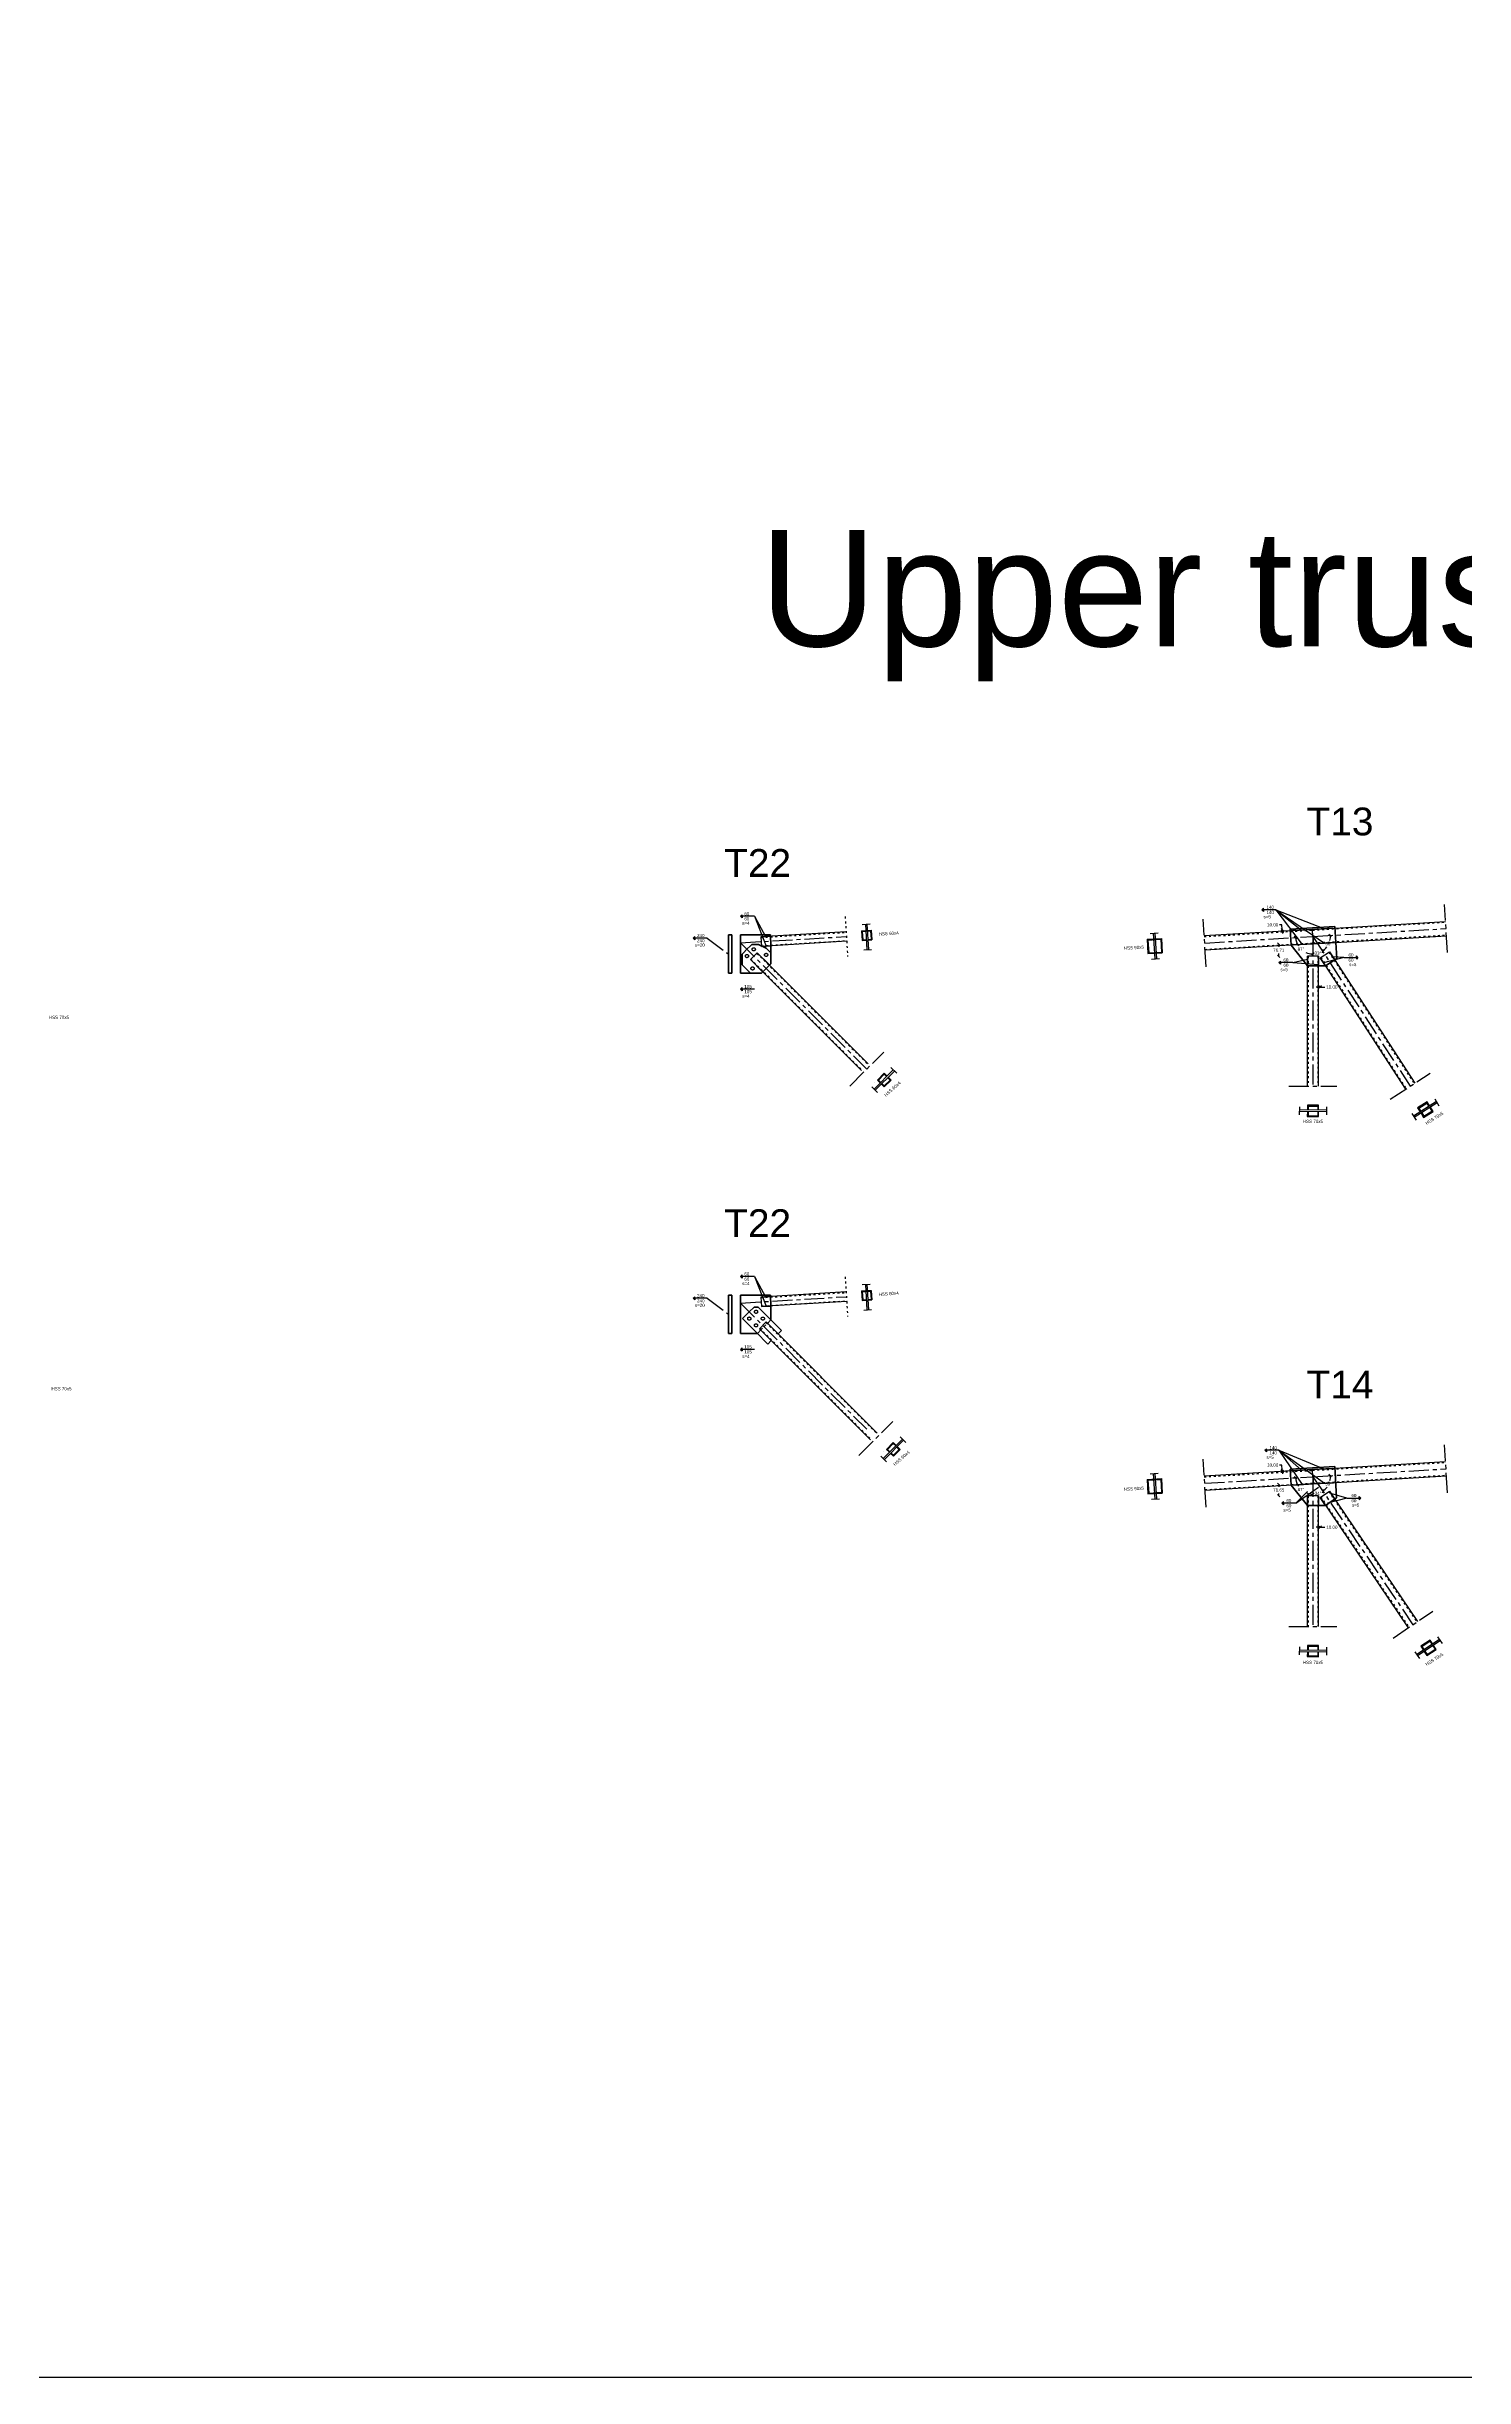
# Model space of a CAD drawing. Header units: inches. Extents: x -15 to 2803056, y 0 to 866270.
# Drawn here: x 855220 to 864085, y 66078 to 80652 of the extents above; entities that cross this region are included whole.
import ezdxf

# ---------------------------------------------------------------- set-up
doc = ezdxf.new("R2010")
doc.units = ezdxf.units.IN
doc.header["$LTSCALE"] = 100
doc.header["$MEASUREMENT"] = 0
doc.linetypes.add('ACAD_ISO03W100', pattern=[30, 12, -18])
doc.linetypes.add('CENTER', pattern=[2, 1.25, -0.25, 0.25, -0.25])
for name, color, linetype in [('connection', 50, 'Continuous'), ('sections', 3, 'Continuous'), ('sections Dimensions', 6, 'Continuous'), ('text', 3, 'Continuous')]:
    doc.layers.add(name, color=color, linetype=linetype)
doc.layers.add('gusset plate', color=1, linetype='Continuous', lineweight=35)
doc.layers.add('weld', color=2, linetype='Continuous', lineweight=35)
doc.styles.get("Standard").update_dxf_attribs({"font": 'arial.ttf'})
doc.dimstyles.new('connections', dxfattribs={"dimtxt": 20, "dimasz": 15, "dimexe": 0.0625, "dimexo": 0.0625, "dimgap": 10, "dimtad": 0, "dimtih": 1, "dimtoh": 1, "dimzin": 0, "dimdsep": 46, "dimtxsty": 'Standard', "dimblk": 'OBLIQUE', "dimcen": 0.09, "dimse1": 1, "dimse2": 1, "dimclrd": 256, "dimclre": 256, "dimclrt": 256, "dimadec": 0, "dimazin": 0, "dimtfac": 1, "dimtofl": 0, "dimtmove": 0, "dimatfit": 3, "dimfxl": 1, "dimtfillclr": 256, "dimtolj": 1, "dimtzin": 0, "dimlwe": -1, "dimarcsym": 0})

# ---------------------------------------------------------------- blocks, each defined once
blk = doc.blocks.new('_Oblique')
at = {"color": 0, "linetype": 'ByBlock', "lineweight": -2}
blk.add_line((-0.5, -0.5), (0.5, 0.5), dxfattribs=at)
blk = doc.blocks.new('*D783')
at = {"layer": 'Defpoints', "color": 0, "linetype": 'CENTER'}
for p in [(862946, 75131), (862995, 75134), (862995, 75124)]:
    blk.add_point(p, dxfattribs=at)
at = {"layer": 'sections Dimensions', "lineweight": -2, "transparency": 16777216}
for p, q in [((862944, 75161), (862929, 75161)), ((862946, 75131), (862944, 75161)), ((862947, 75121), (862947, 75106))]:
    blk.add_line(p, q, dxfattribs=at)
at = {"layer": 'sections Dimensions', "linetype": 'CENTER', "lineweight": -2, "transparency": 16777216, "xscale": 15, "yscale": 15, "zscale": 15}
for p, rotation in [((862946, 75131), 273.6186021462433), ((862947, 75121), 93.61860214624326)]:
    blk.add_blockref('_Oblique', p, dxfattribs=dict(at, rotation=rotation))
at = {"layer": 'sections Dimensions', "linetype": 'CENTER', "transparency": 16777216, "insert": (862886, 75161), "char_height": 20, "attachment_point": 5}
blk.add_mtext('\\A1;10.00', dxfattribs=at)
blk = doc.blocks.new('*D786')
at = {"layer": 'Defpoints', "color": 0, "linetype": 'CENTER'}
for p in [(863138, 75088), (863138, 75088), (863970, 75138), (863225, 75023), (863746, 74151)]:
    blk.add_point(p, dxfattribs=at)
at = {"layer": 'sections Dimensions', "lineweight": -2, "transparency": 16777216}
for start, end in [(346.7018, 3.4336), (302.9977, 323.012)]:
    blk.add_arc((863138, 75088), 109, start, end, dxfattribs=at)
at = {"layer": 'sections Dimensions', "linetype": 'CENTER', "lineweight": -2, "transparency": 16777216, "xscale": 15, "yscale": 15, "zscale": 15}
for p, rotation in [((863246, 75094), 93.43363036245066), ((863197, 74997), 212.9977051012162)]:
    blk.add_blockref('_Oblique', p, dxfattribs=dict(at, rotation=rotation))
at = {"layer": 'sections Dimensions', "linetype": 'CENTER', "transparency": 16777216, "insert": (863237, 75043), "char_height": 20, "attachment_point": 5}
blk.add_mtext('\\A1;60°', dxfattribs=at)
blk = doc.blocks.new('*D787')
at = {"layer": 'Defpoints', "color": 0, "linetype": 'CENTER'}
for p in [(863138, 75088), (863138, 75088), (863159, 74981), (863138, 74151), (863746, 74151)]:
    blk.add_point(p, dxfattribs=at)
at = {"layer": 'sections Dimensions', "lineweight": -2, "transparency": 16777216}
for start, end in [(262.0936, 270), (302.9977, 310.9041)]:
    blk.add_arc((863138, 75088), 109, start, end, dxfattribs=at)
at = {"layer": 'sections Dimensions', "linetype": 'CENTER', "lineweight": -2, "transparency": 16777216, "xscale": 15, "yscale": 15, "zscale": 15}
for p, rotation in [((863138, 74979), 359.9999999999954), ((863197, 74997), 212.997705101211)]:
    blk.add_blockref('_Oblique', p, dxfattribs=dict(at, rotation=rotation))
at = {"layer": 'sections Dimensions', "linetype": 'CENTER', "transparency": 16777216, "insert": (863169, 74984), "char_height": 20, "attachment_point": 5}
blk.add_mtext('\\A1;33°', dxfattribs=at)
blk = doc.blocks.new('*D788')
at = {"layer": 'Defpoints', "color": 0, "linetype": 'CENTER'}
for p in [(863138, 75088), (863138, 75088), (862461, 75047), (863046, 75030), (863138, 74151)]:
    blk.add_point(p, dxfattribs=at)
at = {"layer": 'sections Dimensions', "lineweight": -2, "transparency": 16777216}
for start, end in [(183.4336, 212.8326), (245.5925, 270)]:
    blk.add_arc((863138, 75088), 109, start, end, dxfattribs=at)
at = {"layer": 'sections Dimensions', "linetype": 'CENTER', "lineweight": -2, "transparency": 16777216, "xscale": 15, "yscale": 15, "zscale": 15}
for p, rotation in [((863029, 75081), 93.43363036244662), ((863138, 74979), 2.557953848736361e-12)]:
    blk.add_blockref('_Oblique', p, dxfattribs=dict(at, rotation=rotation))
at = {"layer": 'sections Dimensions', "linetype": 'CENTER', "transparency": 16777216, "insert": (863063, 75009), "char_height": 20, "attachment_point": 5}
blk.add_mtext('\\A1;87°', dxfattribs=at)
blk = doc.blocks.new('*D791')
at = {"layer": 'Defpoints', "color": 0, "linetype": 'CENTER'}
for p in [(863173, 74954), (863183, 74954), (863183, 74772)]:
    blk.add_point(p, dxfattribs=at)
at = {"layer": 'sections Dimensions', "lineweight": -2, "transparency": 16777216}
for p, q in [((863173, 74772), (863158, 74772)), ((863183, 74772), (863213, 74772))]:
    blk.add_line(p, q, dxfattribs=at)
at = {"layer": 'sections Dimensions', "linetype": 'CENTER', "lineweight": -2, "transparency": 16777216, "xscale": 15, "yscale": 15, "zscale": 15}
blk.add_blockref('_Oblique', (863173, 74772), dxfattribs=at)
at = {"layer": 'sections Dimensions', "linetype": 'CENTER', "lineweight": -2, "transparency": 16777216, "xscale": 15, "yscale": 15, "zscale": 15, "rotation": 180}
blk.add_blockref('_Oblique', (863183, 74772), dxfattribs=at)
at = {"layer": 'sections Dimensions', "linetype": 'CENTER', "transparency": 16777216, "insert": (863256, 74772), "char_height": 20, "attachment_point": 5}
blk.add_mtext('\\A1;10.00', dxfattribs=at)
blk = doc.blocks.new('*D792')
at = {"layer": 'Defpoints', "color": 0, "linetype": 'CENTER'}
for p in [(862924, 74964), (863103, 75041), (863103, 74964)]:
    blk.add_point(p, dxfattribs=at)
at = {"layer": 'sections Dimensions', "lineweight": -2, "transparency": 16777216}
for p, q in [((862924, 75041), (862924, 75023)), ((862924, 74964), (862924, 74982))]:
    blk.add_line(p, q, dxfattribs=at)
at = {"layer": 'sections Dimensions', "linetype": 'CENTER', "lineweight": -2, "transparency": 16777216, "xscale": 15, "yscale": 15, "zscale": 15}
for p, rotation in [((862924, 75041), 90), ((862924, 74964), 270)]:
    blk.add_blockref('_Oblique', p, dxfattribs=dict(at, rotation=rotation))
at = {"layer": 'sections Dimensions', "linetype": 'CENTER', "transparency": 16777216, "insert": (862924, 75002), "char_height": 20, "attachment_point": 5}
blk.add_mtext('\\A1;76.71', dxfattribs=at)
blk = doc.blocks.new('*D808')
at = {"layer": 'Defpoints', "color": 0, "linetype": 'CENTER'}
for p in [(862946, 71753), (862995, 71756), (862995, 71746)]:
    blk.add_point(p, dxfattribs=at)
at = {"layer": 'sections Dimensions', "lineweight": -2, "transparency": 16777216}
for p, q in [((862944, 71783), (862929, 71783)), ((862946, 71753), (862944, 71783)), ((862947, 71743), (862947, 71728))]:
    blk.add_line(p, q, dxfattribs=at)
at = {"layer": 'sections Dimensions', "linetype": 'CENTER', "lineweight": -2, "transparency": 16777216, "xscale": 15, "yscale": 15, "zscale": 15}
for p, rotation in [((862946, 71753), 273.6186021462433), ((862947, 71743), 93.61860214624326)]:
    blk.add_blockref('_Oblique', p, dxfattribs=dict(at, rotation=rotation))
at = {"layer": 'sections Dimensions', "linetype": 'CENTER', "transparency": 16777216, "insert": (862886, 71783), "char_height": 20, "attachment_point": 5}
blk.add_mtext('\\A1;10.00', dxfattribs=at)
blk = doc.blocks.new('*D805')
at = {"layer": 'Defpoints', "color": 0, "linetype": 'CENTER'}
for p in [(863138, 71710), (863138, 71710), (863970, 71760), (863226, 71646), (863763, 70785)]:
    blk.add_point(p, dxfattribs=at)
at = {"layer": 'sections Dimensions', "lineweight": -2, "transparency": 16777216}
for start, end in [(347.1561, 3.4336), (304.0459, 323.5641)]:
    blk.add_arc((863138, 71710), 109, start, end, dxfattribs=at)
at = {"layer": 'sections Dimensions', "linetype": 'CENTER', "lineweight": -2, "transparency": 16777216, "xscale": 15, "yscale": 15, "zscale": 15}
for p, rotation in [((863246, 71716), 93.4336303624514), ((863199, 71620), 214.0459373566028)]:
    blk.add_blockref('_Oblique', p, dxfattribs=dict(at, rotation=rotation))
at = {"layer": 'sections Dimensions', "linetype": 'CENTER', "transparency": 16777216, "insert": (863237, 71665), "char_height": 20, "attachment_point": 5}
blk.add_mtext('\\A1;59°', dxfattribs=at)
blk = doc.blocks.new('*D806')
at = {"layer": 'Defpoints', "color": 0, "linetype": 'CENTER'}
for p in [(863138, 71710), (863138, 71710), (863159, 71603), (863138, 70773), (863763, 70785)]:
    blk.add_point(p, dxfattribs=at)
at = {"layer": 'sections Dimensions', "lineweight": -2, "transparency": 16777216}
for start, end in [(262.0936, 270), (304.0459, 311.9523)]:
    blk.add_arc((863138, 71710), 109, start, end, dxfattribs=at)
at = {"layer": 'sections Dimensions', "linetype": 'CENTER', "lineweight": -2, "transparency": 16777216, "xscale": 15, "yscale": 15, "zscale": 15}
for p, rotation in [((863138, 71601), 359.9999999999992), ((863199, 71620), 214.0459373565943)]:
    blk.add_blockref('_Oblique', p, dxfattribs=dict(at, rotation=rotation))
at = {"layer": 'sections Dimensions', "linetype": 'CENTER', "transparency": 16777216, "insert": (863170, 71606), "char_height": 20, "attachment_point": 5}
blk.add_mtext('\\A1;34°', dxfattribs=at)
blk = doc.blocks.new('*D801')
at = {"layer": 'Defpoints', "color": 0, "linetype": 'CENTER'}
for p in [(863138, 71710), (863138, 71710), (862461, 71669), (863046, 71652), (863138, 70773)]:
    blk.add_point(p, dxfattribs=at)
at = {"layer": 'sections Dimensions', "lineweight": -2, "transparency": 16777216}
for start, end in [(183.4336, 212.8326), (245.5925, 270)]:
    blk.add_arc((863138, 71710), 109, start, end, dxfattribs=at)
at = {"layer": 'sections Dimensions', "linetype": 'CENTER', "lineweight": -2, "transparency": 16777216, "xscale": 15, "yscale": 15, "zscale": 15}
for p, rotation in [((863029, 71703), 93.43363036244662), ((863138, 71601), 2.557953848736361e-12)]:
    blk.add_blockref('_Oblique', p, dxfattribs=dict(at, rotation=rotation))
at = {"layer": 'sections Dimensions', "linetype": 'CENTER', "transparency": 16777216, "insert": (863063, 71630), "char_height": 20, "attachment_point": 5}
blk.add_mtext('\\A1;87°', dxfattribs=at)
blk = doc.blocks.new('*D797')
at = {"layer": 'Defpoints', "color": 0, "linetype": 'CENTER'}
for p in [(863173, 71581), (863183, 71581), (863183, 71394)]:
    blk.add_point(p, dxfattribs=at)
at = {"layer": 'sections Dimensions', "lineweight": -2, "transparency": 16777216}
for p, q in [((863173, 71394), (863158, 71394)), ((863183, 71394), (863213, 71394))]:
    blk.add_line(p, q, dxfattribs=at)
at = {"layer": 'sections Dimensions', "linetype": 'CENTER', "lineweight": -2, "transparency": 16777216, "xscale": 15, "yscale": 15, "zscale": 15}
blk.add_blockref('_Oblique', (863173, 71394), dxfattribs=at)
at = {"layer": 'sections Dimensions', "linetype": 'CENTER', "lineweight": -2, "transparency": 16777216, "xscale": 15, "yscale": 15, "zscale": 15, "rotation": 180}
blk.add_blockref('_Oblique', (863183, 71394), dxfattribs=at)
at = {"layer": 'sections Dimensions', "linetype": 'CENTER', "transparency": 16777216, "insert": (863256, 71394), "char_height": 20, "attachment_point": 5}
blk.add_mtext('\\A1;10.00', dxfattribs=at)
blk = doc.blocks.new('*D807')
at = {"layer": 'Defpoints', "color": 0, "linetype": 'CENTER'}
for p in [(862924, 71591), (863103, 71663), (863103, 71591)]:
    blk.add_point(p, dxfattribs=at)
at = {"layer": 'sections Dimensions', "lineweight": -2, "transparency": 16777216}
for p, q in [((862924, 71663), (862924, 71647)), ((862924, 71591), (862924, 71606))]:
    blk.add_line(p, q, dxfattribs=at)
at = {"layer": 'sections Dimensions', "linetype": 'CENTER', "lineweight": -2, "transparency": 16777216, "xscale": 15, "yscale": 15, "zscale": 15}
for p, rotation in [((862924, 71663), 90), ((862924, 71591), 270)]:
    blk.add_blockref('_Oblique', p, dxfattribs=dict(at, rotation=rotation))
at = {"layer": 'sections Dimensions', "linetype": 'CENTER', "transparency": 16777216, "insert": (862924, 71627), "char_height": 20, "attachment_point": 5}
blk.add_mtext('\\A1;71.65', dxfattribs=at)

msp = doc.modelspace()

# ---------------------------------------------------------------- linework, layer by layer
at = {"layer": 'connection'}
msp.add_lwpolyline([(842209.618, 87263.057), (884218.467, 87263.057), (884218.467, 66078.159), (842209.618, 66078.159)], close=True, dxfattribs=at)
at = {"layer": 'connection', "linetype": 'CENTER'}
for centre in [(859598.871, 74965.469), (859641.298, 75007.895), (859718.7, 74972.92), (859633.847, 74888.067), (859655.627, 72741.191), (859613.201, 72698.764), (859655.627, 72656.338), (859698.054, 72698.764)]:
    msp.add_circle(centre, 10, dxfattribs=at)
at = {"layer": 'gusset plate', "linetype": 'ACAD_ISO03W100'}
for p, q in [((859483.957, 74858.067), (859483.957, 75098.067)), ((859483.957, 75098.067), (859503.957, 75098.067)), ((859503.957, 75098.067), (859503.957, 74858.067)), ((859557.771, 75098.067), (859745.073, 75098.067)), ((859557.771, 75098.067), (859557.771, 74858.067)), ((859745.073, 75098.067), (859748.688, 75029.614)), ((863102.789, 74903.961), (863000.704, 75034.543)), ((859503.957, 74858.067), (859483.957, 74858.067)), ((859557.771, 74858.067), (859688.7, 74858.067)), ((863215.466, 74903.961), (863102.789, 74903.961)), ((859483.957, 72605.692), (859483.957, 72845.692)), ((859483.957, 72845.692), (859503.957, 72845.692)), ((859503.957, 72845.692), (859503.957, 72605.692)), ((859557.771, 72845.692), (859745.073, 72845.692)), ((859557.771, 72845.692), (859557.771, 72605.692)), ((859745.073, 72845.692), (859748.688, 72777.239)), ((859503.957, 72605.692), (859483.957, 72605.692)), ((859557.771, 72605.692), (859663.847, 72605.692)), ((863102.789, 71530.855), (863000.736, 71656.382)), ((863216.381, 71530.855), (863102.789, 71530.855))]:
    msp.add_line(p, q, dxfattribs=at)
at = {"layer": 'gusset plate'}
for p, q in [((863274.276, 75151.138), (862994.714, 75134.364)), ((862994.714, 75134.364), (863000.704, 75034.543)), ((863286.345, 74949.987), (863274.276, 75151.138)), ((863215.466, 74903.961), (863286.345, 74949.987)), ((863274.276, 71772.974), (862994.714, 71756.2)), ((862994.714, 71756.2), (863000.704, 71656.38)), ((863285.982, 71577.882), (863274.276, 71772.974)), ((863216.381, 71530.855), (863285.982, 71577.882))]:
    msp.add_line(p, q, dxfattribs=at)
at = {"layer": 'gusset plate', "linetype": 'CENTER'}
for p, q in [((859568.871, 74977.895), (859577.658, 74986.682)), ((859568.871, 74910.616), (859568.871, 74977.895)), ((859577.658, 74986.682), (859598.871, 75007.895)), ((859598.871, 75007.895), (859620.084, 75029.108)), ((859620.084, 75029.108), (859628.871, 75037.895)), ((859671.298, 75037.895), (859628.871, 75037.895)), ((859671.298, 75037.895), (859628.871, 75037.895)), ((859718.7, 75015.346), (859671.298, 75037.895)), ((859718.7, 75015.346), (859739.913, 74994.133)), ((859718.7, 75015.346), (859748.7, 74985.346)), ((859748.7, 74918.067), (859737.084, 74906.452)), ((859739.913, 74994.133), (859748.7, 74985.346)), ((859748.7, 74942.92), (859748.7, 75029.615)), ((859748.7, 74942.92), (859748.7, 74930.493)), ((859748.7, 74930.493), (859748.7, 74918.067)), ((859591.42, 74888.067), (859568.871, 74910.616)), ((859612.634, 74866.854), (859591.42, 74888.067)), ((859621.42, 74858.067), (859612.634, 74866.854)), ((859676.273, 74858.067), (859663.847, 74858.067)), ((859688.7, 74858.067), (859676.273, 74858.067)), ((859697.486, 74866.854), (859688.7, 74858.067)), ((859718.7, 74888.067), (859697.486, 74866.854)), ((859739.913, 74909.28), (859718.7, 74888.067)), ((859613.201, 72741.191), (859570.775, 72698.764)), ((859613.201, 72741.191), (859643.201, 72771.191)), ((859668.054, 72771.191), (859643.201, 72771.191)), ((859740.48, 72698.764), (859668.054, 72771.191)), ((859748.7, 72690.545), (859748.7, 72777.24)), ((859655.627, 72613.911), (859570.775, 72698.764)), ((859655.627, 72613.911), (859729.874, 72539.665)), ((859663.847, 72605.692), (859687.888, 72629.734)), ((859724.658, 72666.503), (859748.7, 72690.545)), ((859740.48, 72698.764), (859814.727, 72624.518)), ((859814.727, 72624.518), (859793.513, 72603.305)), ((859729.874, 72539.665), (859751.087, 72560.878))]:
    msp.add_line(p, q, dxfattribs=at)
at = {"layer": 'gusset plate', "linetype": 'ACAD_ISO03W100', "ltscale": 0.01}
msp.add_line((859687.888, 72629.734), (859724.658, 72666.503), dxfattribs=at)
at = {"layer": 'sections', "linetype": 'ACAD_ISO03W100', "ltscale": 0.01}
for p, q in [((860212.996, 75212.167), (860222.244, 75058.028)), ((859685.842, 75081.953), (860218.89, 75113.929)), ((859688.584, 75030.024), (860222.005, 75062.022)), ((860222.244, 75058.028), (860227.929, 74963.278)), ((862458.198, 75087.155), (863135.394, 75127.778)), ((863135.394, 75127.778), (863967.316, 75177.695)), ((863140.315, 75047.929), (863972.238, 75097.847)), ((859622.913, 74947.084), (860317.61, 74252.387)), ((859661.491, 74982.045), (860354.38, 74289.156)), ((862462.99, 75007.299), (863140.185, 75047.921)), ((863107.789, 74963.961), (863107.789, 74151.477)), ((863167.789, 74963.961), (863167.789, 74151.477)), ((863186.983, 74957.006), (863720.663, 74135.139)), ((863237.304, 74989.682), (863770.984, 74167.815)), ((860212.996, 72959.793), (860222.244, 72805.653)), ((859685.842, 72829.579), (860218.89, 72861.554)), ((859688.584, 72777.649), (860222.005, 72809.648)), ((860222.244, 72805.653), (860227.929, 72710.903)), ((859679.669, 72637.953), (860374.366, 71943.256)), ((859718.247, 72672.914), (860411.136, 71980.025)), ((862458.198, 71708.991), (863135.394, 71749.614)), ((863135.394, 71749.614), (863967.316, 71799.531)), ((863140.315, 71669.766), (863972.238, 71719.683)), ((862462.99, 71629.135), (863140.185, 71669.758)), ((863107.789, 71590.855), (863107.789, 70773.314)), ((863167.789, 71590.855), (863167.789, 70773.314)), ((863186.932, 71583.369), (863737.994, 70767.798)), ((863236.648, 71616.961), (863787.709, 70801.39))]:
    msp.add_line(p, q, dxfattribs=at)
at = {"layer": 'sections', "linetype": 'CENTER'}
for p, q in [((863978.834, 74988.042), (863960.866, 75287.504)), ((859558.509, 75048.257), (860220.448, 75087.974)), ((860315.501, 75123.731), (860319.095, 75063.839)), ((860318.995, 75163.986), (860368.905, 75166.98)), ((860319.733, 75119.978), (860322.848, 75068.071)), ((860371.64, 75123.092), (860374.754, 75071.185)), ((860375.393, 75127.325), (860378.987, 75067.432)), ((862100.676, 75070.704), (862106.066, 74980.865)), ((862105.966, 75066.012), (862110.758, 74986.156)), ((862119.442, 75106.866), (862169.352, 75109.86)), ((862185.823, 75070.803), (862190.614, 74990.947)), ((862190.514, 75076.094), (862195.905, 74986.256)), ((862469.877, 74897.505), (862451.91, 75196.967)), ((862460.893, 75047.236), (863137.789, 75087.85)), ((863137.789, 75087.85), (863135.094, 75132.769)), ((863137.789, 75087.85), (863969.85, 75137.773)), ((863137.789, 75087.85), (863137.789, 74151.477)), ((863137.789, 75087.85), (863745.823, 74151.477)), ((863137.789, 75087.85), (863140.485, 75042.93)), ((859558.509, 75048.257), (860347.97, 74258.796)), ((860328.574, 75004.327), (860378.485, 75007.321)), ((862129.022, 74947.207), (862178.932, 74950.201)), ((860241.904, 74152.73), (860454.036, 74364.862)), ((860499.401, 74268.002), (860534.891, 74232.861)), ((863620.02, 74069.786), (863871.627, 74233.168)), ((860379.79, 74147.199), (860415.281, 74112.059)), ((862987.789, 74151.477), (863287.789, 74151.477)), ((863898.876, 74072.153), (863925.726, 74030.04)), ((863052.959, 74023.488), (863052.542, 73973.546)), ((863222.953, 74022.07), (863222.537, 73972.128)), ((863755.531, 73980.762), (863782.381, 73938.649)), ((860315.501, 72871.356), (860319.095, 72811.464)), ((860318.995, 72911.611), (860368.905, 72914.605)), ((860375.393, 72874.95), (860378.987, 72815.058)), ((859558.509, 72795.883), (860220.448, 72835.599)), ((859558.509, 72795.883), (860347.97, 72006.421)), ((860319.733, 72867.603), (860322.848, 72815.696)), ((860328.574, 72751.952), (860378.485, 72754.946)), ((860371.64, 72870.717), (860374.754, 72818.811)), ((859719.267, 72677.551), (859676.841, 72635.125)), ((860298.66, 71843.599), (860510.792, 72055.731)), ((860556.157, 71958.871), (860591.647, 71923.731)), ((863978.834, 71609.879), (863960.866, 71909.34)), ((860436.546, 71838.068), (860472.037, 71802.928)), ((862119.442, 71728.702), (862169.352, 71731.697)), ((862469.877, 71519.341), (862451.91, 71818.803)), ((862460.893, 71669.072), (863137.789, 71709.686)), ((863137.789, 71709.686), (863135.094, 71754.605)), ((863137.789, 71709.686), (863969.85, 71759.61)), ((863137.789, 71709.686), (863137.789, 70773.314)), ((863137.789, 71709.686), (863762.852, 70784.594)), ((863137.789, 71709.686), (863140.485, 71664.767)), ((862100.676, 71692.54), (862106.066, 71602.702)), ((862105.966, 71687.848), (862110.758, 71607.992)), ((862129.022, 71569.043), (862178.932, 71572.038)), ((862185.823, 71692.64), (862190.614, 71612.783)), ((862190.514, 71697.93), (862195.905, 71608.092)), ((863638.563, 70700.615), (863887.14, 70868.572)), ((862987.789, 70773.314), (863287.789, 70773.314)), ((863917.33, 70708.083), (863944.945, 70666.468)), ((863052.959, 70645.325), (863052.542, 70595.382)), ((863222.953, 70643.907), (863222.537, 70593.964)), ((863775.681, 70614.085), (863803.296, 70572.47))]:
    msp.add_line(p, q, dxfattribs=at)
at = {"layer": 'sections'}
for p, q in [((860218.651, 75117.92), (859685.632, 75085.939)), ((860222.244, 75058.028), (859688.796, 75026.021)), ((860315.501, 75123.731), (860341.353, 75125.282)), ((860319.733, 75119.978), (860341.592, 75121.289)), ((860322.848, 75068.071), (860344.707, 75069.383)), ((860338.959, 75165.183), (860348.538, 75005.524)), ((860348.941, 75165.782), (860358.52, 75006.123)), ((860351.335, 75125.881), (860375.393, 75127.325)), ((860351.575, 75121.888), (860371.64, 75123.092)), ((860354.689, 75069.982), (860374.754, 75071.185)), ((862100.676, 75070.704), (862190.514, 75076.094)), ((862105.966, 75066.012), (862185.823, 75070.803)), ((862139.406, 75108.063), (862148.986, 74948.404)), ((862149.388, 75108.662), (862158.968, 74949.003)), ((863135.094, 75132.769), (862458.198, 75092.155)), ((863135.094, 75132.769), (863967.155, 75182.692)), ((863140.485, 75042.93), (863972.545, 75092.854)), ((859620.084, 74944.256), (859662.511, 74986.682)), ((859620.084, 74944.256), (860314.782, 74249.558)), ((859662.511, 74986.682), (860357.208, 74291.985)), ((862106.066, 74980.865), (862195.905, 74986.256)), ((862110.758, 74986.156), (862190.614, 74990.947)), ((863140.485, 75042.93), (862463.589, 75002.317)), ((863102.789, 74151.477), (863102.789, 74963.961)), ((863172.789, 74963.961), (863102.789, 74963.961)), ((863172.789, 74151.477), (863172.789, 74963.961)), ((863182.789, 74954.283), (863241.498, 74992.405)), ((863186.939, 74947.892), (863716.469, 74132.416)), ((863245.648, 74986.015), (863775.178, 74170.538)), ((860513.593, 74253.95), (860393.982, 74133.147)), ((860520.699, 74246.914), (860401.088, 74126.111)), ((860457.13, 74232.456), (860414.915, 74189.82)), ((860414.915, 74189.82), (860432.71, 74172.201)), ((860420.572, 74189.848), (860457.154, 74226.794)), ((860420.572, 74189.848), (860435.513, 74175.054)), ((860435.359, 74209.922), (860435.439, 74209.839)), ((860457.523, 74153.261), (860494.105, 74190.208)), ((860457.551, 74147.604), (860499.766, 74190.241)), ((860398.061, 74173.698), (860398.066, 74173.694)), ((860439.816, 74165.165), (860457.551, 74147.604)), ((860442.619, 74168.018), (860457.523, 74153.261)), ((863909.613, 74055.312), (863766.268, 73963.922)), ((863914.989, 74046.88), (863771.644, 73955.49)), ((863851.325, 74053.729), (863792.301, 74016.097)), ((863799.205, 74014.569), (863849.797, 74046.825)), ((863849.797, 74046.825), (863863.219, 74025.773)), ((863867.43, 74028.468), (863851.325, 74053.729)), ((863222.703, 73992.099), (863052.709, 73993.517)), ((863222.787, 74002.099), (863052.792, 74003.517)), ((863102.707, 73993.059), (863102.457, 73963.101)), ((863102.457, 73963.101), (863172.454, 73962.518)), ((863103.041, 74033.099), (863102.791, 74003.058)), ((863173.038, 74032.515), (863103.041, 74033.099)), ((863107.707, 73993.025), (863107.499, 73968.06)), ((863107.499, 73968.06), (863167.496, 73967.559)), ((863107.999, 74028.057), (863107.79, 74003.025)), ((863107.999, 74028.057), (863167.997, 74027.557)), ((863167.705, 73992.591), (863167.496, 73967.559)), ((863167.997, 74027.557), (863167.789, 74002.591)), ((863172.454, 73962.518), (863172.705, 73992.558)), ((863172.788, 74002.558), (863173.038, 74032.515)), ((863792.301, 74016.097), (863808.451, 73990.766)), ((863799.205, 74014.569), (863812.662, 73993.461)), ((863813.827, 73982.334), (863829.932, 73957.073)), ((863818.038, 73985.029), (863831.46, 73963.977)), ((863829.932, 73957.073), (863888.956, 73994.705)), ((863831.46, 73963.977), (863882.052, 73996.233)), ((863868.594, 74017.341), (863882.052, 73996.233)), ((863888.956, 73994.705), (863872.806, 74020.036)), ((860315.501, 72871.356), (860341.353, 72872.907)), ((860338.959, 72912.809), (860348.538, 72753.15)), ((860348.941, 72913.408), (860358.52, 72753.749)), ((860351.335, 72873.506), (860375.393, 72874.95)), ((860218.651, 72865.545), (859685.632, 72833.564)), ((860222.244, 72805.653), (859688.796, 72773.646)), ((860319.733, 72867.603), (860341.592, 72868.915)), ((860322.848, 72815.696), (860344.707, 72817.008)), ((860351.575, 72869.513), (860371.64, 72870.717)), ((860354.689, 72817.607), (860374.754, 72818.811)), ((859676.841, 72635.125), (860371.538, 71940.427)), ((859719.267, 72677.551), (860413.964, 71982.854)), ((860570.349, 71944.819), (860450.739, 71824.016)), ((860454.817, 71864.567), (860454.822, 71864.563)), ((860577.455, 71937.783), (860457.845, 71816.98)), ((860513.886, 71923.325), (860471.671, 71880.689)), ((860471.671, 71880.689), (860489.466, 71863.07)), ((860477.328, 71880.717), (860513.91, 71917.663)), ((860477.328, 71880.717), (860492.27, 71865.923)), ((860492.115, 71900.791), (860492.196, 71900.708)), ((860496.572, 71856.034), (860514.307, 71838.474)), ((860499.376, 71858.887), (860514.279, 71844.13)), ((860514.279, 71844.13), (860550.861, 71881.077)), ((860514.307, 71838.474), (860556.522, 71881.11)), ((862139.406, 71729.9), (862148.986, 71570.241)), ((862149.388, 71730.499), (862158.968, 71570.84)), ((863135.094, 71754.605), (862458.198, 71713.991)), ((863135.094, 71754.605), (863967.155, 71804.529)), ((863140.485, 71664.767), (863972.545, 71714.69)), ((862100.676, 71692.54), (862190.514, 71697.93)), ((862105.966, 71687.848), (862185.823, 71692.64)), ((862106.066, 71602.702), (862195.905, 71608.092)), ((862110.758, 71607.992), (862190.614, 71612.783)), ((863140.485, 71664.767), (862463.589, 71624.153)), ((863102.789, 70773.314), (863102.789, 71595.402)), ((863172.789, 71590.855), (863102.789, 71590.855)), ((863172.789, 70773.314), (863172.789, 71590.855)), ((863182.789, 71580.57), (863240.791, 71619.76)), ((863185.225, 71576.965), (863733.851, 70764.999)), ((863243.227, 71616.155), (863791.852, 70804.189)), ((863928.373, 70691.441), (863786.724, 70597.444)), ((863870.124, 70688.792), (863811.798, 70650.087)), ((863886.688, 70663.83), (863870.124, 70688.792)), ((863222.703, 70613.936), (863052.709, 70615.354)), ((863222.787, 70623.935), (863052.792, 70625.353)), ((863102.707, 70614.895), (863102.457, 70584.938)), ((863102.457, 70584.938), (863172.454, 70584.354)), ((863103.041, 70654.935), (863102.791, 70624.895)), ((863173.038, 70654.351), (863103.041, 70654.935)), ((863107.707, 70614.862), (863107.499, 70589.896)), ((863107.499, 70589.896), (863167.496, 70589.395)), ((863107.999, 70649.894), (863107.79, 70624.861)), ((863107.999, 70649.894), (863167.997, 70649.393)), ((863167.705, 70614.428), (863167.496, 70589.395)), ((863167.997, 70649.393), (863167.789, 70624.427)), ((863172.454, 70584.354), (863172.705, 70614.394)), ((863172.788, 70624.394), (863173.038, 70654.351)), ((863933.902, 70683.109), (863792.253, 70589.111)), ((863811.798, 70650.087), (863828.409, 70625.055)), ((863818.729, 70648.685), (863868.722, 70681.861)), ((863818.729, 70648.685), (863832.57, 70627.827)), ((863833.938, 70616.723), (863850.503, 70591.761)), ((863838.099, 70619.495), (863851.904, 70598.692)), ((863850.503, 70591.761), (863908.828, 70630.466)), ((863851.904, 70598.692), (863901.898, 70631.867)), ((863868.722, 70681.861), (863882.527, 70661.058)), ((863888.056, 70652.726), (863901.898, 70631.867)), ((863908.828, 70630.466), (863892.218, 70655.497))]:
    msp.add_line(p, q, dxfattribs=at)
at = {"layer": 'sections', "linetype": 'ACAD_ISO03W100'}
for p, q in [((859685.632, 75085.939), (859688.796, 75026.021)), ((860319.095, 75063.839), (860344.946, 75065.39)), ((860354.929, 75065.989), (860378.987, 75067.432)), ((860457.13, 74232.456), (860474.895, 74214.866)), ((860472.076, 74212.019), (860457.154, 74226.794)), ((860494.105, 74190.208), (860479.182, 74204.983)), ((860482.001, 74207.83), (860499.766, 74190.241)), ((859685.632, 72833.564), (859688.796, 72773.646)), ((860319.095, 72811.464), (860344.946, 72813.015)), ((860354.929, 72813.614), (860378.987, 72815.058)), ((860513.886, 71923.325), (860531.651, 71905.735)), ((860528.832, 71902.888), (860513.91, 71917.663)), ((860550.861, 71881.077), (860535.938, 71895.852)), ((860538.757, 71898.699), (860556.522, 71881.11))]:
    msp.add_line(p, q, dxfattribs=at)
at = {"layer": 'sections Dimensions'}
for p, q in [((859558.986, 75214.296), (859568.986, 75224.296)), ((859646.413, 75214.296), (859558.986, 75214.296)), ((859558.986, 75214.296), (859568.986, 75204.296)), ((859568.986, 75214.296), (859568.986, 75224.296)), ((859568.986, 75214.296), (859568.986, 75204.296)), ((859646.413, 75214.296), (859715.578, 75087.736)), ((859646.413, 75214.296), (859718.742, 75027.817)), ((862819.074, 75254.795), (862829.074, 75264.795)), ((862906.501, 75254.795), (862819.074, 75254.795)), ((862819.074, 75254.795), (862829.074, 75244.795)), ((862829.074, 75254.795), (862829.074, 75264.795)), ((862829.074, 75254.795), (862829.074, 75244.795)), ((862906.501, 75254.795), (863065.22, 75128.576)), ((862906.501, 75254.795), (863204.969, 75136.961)), ((862906.501, 75254.795), (863070.61, 75038.738)), ((862906.501, 75254.795), (863210.359, 75047.123)), ((859263.261, 75078.145), (859273.261, 75088.145)), ((859350.688, 75078.145), (859263.261, 75078.145)), ((859263.261, 75078.145), (859273.261, 75068.145)), ((859273.261, 75078.145), (859273.261, 75088.145)), ((859273.261, 75078.145), (859273.261, 75068.145)), ((862924.931, 74924.631), (862934.931, 74934.631)), ((863012.358, 74924.631), (862924.931, 74924.631)), ((862924.931, 74924.631), (862934.931, 74914.631)), ((862934.931, 74924.631), (862934.931, 74934.631)), ((862934.931, 74924.631), (862934.931, 74914.631)), ((863012.358, 74924.631), (863102.789, 74945.662)), ((863012.358, 74924.631), (863172.789, 74912.803)), ((863331.674, 74956.228), (863419.101, 74956.228)), ((863419.101, 74956.228), (863409.101, 74966.228)), ((863409.101, 74956.228), (863409.101, 74966.228)), ((863419.101, 74956.228), (863409.101, 74946.228)), ((863409.101, 74956.228), (863409.101, 74946.228)), ((859558.986, 74758.758), (859568.986, 74768.758)), ((859568.986, 74758.758), (859568.986, 74768.758)), ((859646.413, 74758.758), (859558.986, 74758.758)), ((859558.986, 74758.758), (859568.986, 74748.758)), ((859568.986, 74758.758), (859568.986, 74748.758)), ((859558.986, 72961.922), (859568.986, 72971.922)), ((859646.413, 72961.922), (859558.986, 72961.922)), ((859558.986, 72961.922), (859568.986, 72951.922)), ((859568.986, 72961.922), (859568.986, 72971.922)), ((859568.986, 72961.922), (859568.986, 72951.922)), ((859646.413, 72961.922), (859715.578, 72835.361)), ((859646.413, 72961.922), (859718.742, 72775.443)), ((859263.261, 72825.77), (859273.261, 72835.77)), ((859350.688, 72825.77), (859263.261, 72825.77)), ((859263.261, 72825.77), (859273.261, 72815.77)), ((859273.261, 72825.77), (859273.261, 72835.77)), ((859273.261, 72825.77), (859273.261, 72815.77)), ((859558.986, 72506.383), (859568.986, 72516.383)), ((859646.413, 72506.383), (859558.986, 72506.383)), ((859558.986, 72506.383), (859568.986, 72496.383)), ((859568.986, 72506.383), (859568.986, 72516.383)), ((859568.986, 72506.383), (859568.986, 72496.383)), ((862837.529, 71875.07), (862847.529, 71885.07)), ((862924.956, 71875.07), (862837.529, 71875.07)), ((862837.529, 71875.07), (862847.529, 71865.07)), ((862847.529, 71875.07), (862847.529, 71885.07)), ((862847.529, 71875.07), (862847.529, 71865.07)), ((862924.956, 71875.07), (863065.22, 71750.413)), ((862924.956, 71875.07), (863204.969, 71758.798)), ((862924.956, 71875.07), (863070.61, 71660.574)), ((862924.956, 71875.07), (863210.359, 71668.959)), ((863030.813, 71544.906), (863172.789, 71644.511)), ((863030.813, 71544.906), (863102.789, 71617.173)), ((863350.129, 71576.503), (863250.236, 71605.78)), ((863350.129, 71576.503), (863437.557, 71576.503)), ((863437.557, 71576.503), (863427.557, 71586.503)), ((863427.557, 71576.503), (863427.557, 71586.503)), ((863437.557, 71576.503), (863427.557, 71566.503)), ((863427.557, 71576.503), (863427.557, 71566.503)), ((862943.386, 71544.906), (862953.386, 71554.906)), ((863030.813, 71544.906), (862943.386, 71544.906)), ((862943.386, 71544.906), (862953.386, 71534.906)), ((862953.386, 71544.906), (862953.386, 71554.906)), ((862953.386, 71544.906), (862953.386, 71534.906))]:
    msp.add_line(p, q, dxfattribs=at)
at = {"layer": 'sections Dimensions', "linetype": 'CENTER'}
for p, q in [((859350.688, 75078.145), (859483.957, 74978.067)), ((859350.688, 72825.77), (859483.957, 72725.692)), ((863350.129, 71576.503), (863211.094, 71538.679))]:
    msp.add_line(p, q, dxfattribs=at)
at = {"layer": 'sections Dimensions', "linetype": 'ACAD_ISO03W100'}
for q in [(863203.277, 74922.732), (863261.986, 74960.854)]:
    msp.add_line((863331.674, 74956.228), q, dxfattribs=at)
at = {"layer": 'weld', "linetype": 'ACAD_ISO03W100'}
for p, q in [((859483.957, 75098.067), (859483.957, 74858.067)), ((859503.957, 75098.067), (859503.957, 74858.067)), ((859685.632, 75085.939), (859745.524, 75089.532)), ((859620.084, 74944.256), (859694.331, 74870.009)), ((859662.511, 74986.682), (859736.757, 74912.436)), ((859688.796, 75026.021), (859748.688, 75029.614)), ((859483.957, 72845.692), (859483.957, 72605.692)), ((859503.957, 72845.692), (859503.957, 72605.692)), ((859685.632, 72833.564), (859745.524, 72837.158)), ((859688.796, 72773.646), (859748.688, 72777.239)), ((859676.841, 72635.125), (859751.087, 72560.878)), ((859719.267, 72677.551), (859793.513, 72603.305))]:
    msp.add_line(p, q, dxfattribs=at)
at = {"layer": 'weld', "linetype": 'CENTER'}
for p, q in [((863135.094, 75132.769), (862995.346, 75124.384)), ((863135.094, 75132.769), (863274.843, 75141.154)), ((863140.485, 75042.93), (863000.736, 75034.545)), ((863102.789, 74963.961), (863102.789, 74903.961)), ((863140.485, 75042.93), (863280.233, 75051.315)), ((863172.789, 74963.961), (863172.789, 74903.961)), ((863182.789, 74954.283), (863215.466, 74903.961)), ((863241.498, 74992.405), (863274.174, 74942.084)), ((863135.094, 71754.605), (862995.346, 71746.22)), ((863135.094, 71754.605), (863274.843, 71762.99)), ((863140.485, 71664.767), (863000.736, 71656.382)), ((863102.789, 71590.855), (863102.789, 71530.855)), ((863140.485, 71664.767), (863280.233, 71673.152)), ((863172.789, 71590.855), (863172.789, 71530.855)), ((863182.789, 71580.57), (863216.381, 71530.855)), ((863240.791, 71619.76), (863274.382, 71570.045))]:
    msp.add_line(p, q, dxfattribs=at)

# ---------------------------------------------------------------- texts
at = {"layer": 'sections', "linetype": 'CENTER'}
msp.add_text('Upper truss Connections', height=728.39235, dxfattribs=at).set_placement((859676.137, 76902.313))
at = {"layer": 'sections Dimensions', "linetype": 'ACAD_ISO03W100'}
for s, p in [('60', (859582.396, 75220.369)), ('60', (859582.396, 75188.483)), ('s=5', (862828.98, 75201.149)), ('140', (862847.404, 75260.867)), ('140', (862847.404, 75228.981)), ('240', (859286.672, 75084.217)), ('240', (859286.672, 75052.332)), ('s=4', (859569.124, 75160.651)), ('s=20', (859273.4, 75024.499)), ('60', (862953.261, 74930.703)), ('60', (862953.261, 74898.818)), ('60', (863359.98, 74962.3)), ('60', (863359.98, 74930.415)), ('s=5', (863363.629, 74902.582)), ('105', (859582.396, 74764.83)), ('s=5', (862934.837, 74870.985)), ('s=4', (859569.124, 74705.112)), ('105', (859582.396, 74732.944)), ('HSS 70x5', (855233.816, 74572.693)), ('HSS 70x5', (863074.637, 73922.04)), ('s=4', (859569.124, 72908.276)), ('60', (859582.396, 72967.994)), ('60', (859582.396, 72936.108)), ('s=20', (859273.4, 72772.124)), ('240', (859286.672, 72831.842)), ('240', (859286.672, 72799.957)), ('s=4', (859569.124, 72452.737)), ('105', (859582.396, 72512.455)), ('105', (859582.396, 72480.57)), ('HSS 70x5', (855249.721, 72250.084)), ('140', (862865.859, 71881.143)), ('140', (862865.859, 71849.257)), ('s=5', (862847.436, 71821.425)), ('60', (862971.716, 71550.979)), ('60', (863378.436, 71582.576)), ('60', (863378.436, 71550.69)), ('s=5', (862953.292, 71491.261)), ('60', (862971.716, 71519.093)), ('s=5', (863382.084, 71522.858)), ('HSS 70x5', (863074.637, 70538.877))]:
    msp.add_text(s, height=20, dxfattribs=at).set_placement(p)
for s, rotation, p in [('HSS 60x4', 3.4336304, (860422.755, 75093.205)), ('HSS 90x5', 3.4336304, (861955.725, 75004.54)), ('HSS 60x4', 41.9550763, (860468.006, 74084.921)), ('HSS 70x5', 32.5198106, (863849.57, 73909.374)), ('HSS 60x4', 3.4336304, (860422.755, 72840.83)), ('HSS 60x4', 41.9550763, (860524.763, 71775.79)), ('HSS 90x5', 3.4336304, (861955.725, 71621.377)), ('HSS 70x5', 32.5198106, (863849.57, 70526.21))]:
    msp.add_text(s, height=20, rotation=rotation, dxfattribs=at).set_placement(p)
at = {"layer": 'text'}
for s, p in [('T13', (863098.129, 75720.541)), ('T22', (859456.849, 75460.973)), ('T22', (859456.849, 73208.598)), ('T14', (863098.129, 72199.111))]:
    msp.add_text(s, height=173.6094, dxfattribs=at).set_placement(p)

# ---------------------------------------------------------------- dimensions: what is measured, and where the dimension line sits
at = {"layer": 'sections Dimensions', "linetype": 'CENTER'}
for base, line1, line2, picture, middle in [((863045.824, 75029.736), ((862460.893, 75047.236), (863137.789, 75087.85)), ((863137.789, 75087.85), (863137.789, 74151.477)), '*D788', (863063.204, 75008.655)), ((863045.824, 71651.573), ((862460.893, 71669.072), (863137.789, 71709.686)), ((863137.789, 71709.686), (863137.789, 70773.314)), '*D801', (863063.204, 71630.491))]:
    dim = msp.add_angular_dim_2l(base=base, line1=line1, line2=line2, dimstyle='connections', dxfattribs=at)
    dim.commit()
    dim.dimension.update_dxf_attribs({"geometry": picture, "text_midpoint": middle})
for p1, p2, picture, middle in [((862995.346, 75124.384), (862994.714, 75134.364), '*D783', (862886.239, 75161.217)), ((862995.346, 71746.22), (862994.714, 71756.2), '*D808', (862886.239, 71783.054))]:
    dim = msp.add_aligned_dim(p1=p1, p2=p2, distance=48.91, dimstyle='connections', dxfattribs=at)
    dim.commit()
    dim.dimension.update_dxf_attribs({"geometry": picture, "text_midpoint": middle})
for base, line1, line2, picture, middle in [((863158.546, 74981.06), ((863137.789, 75087.85), (863137.789, 74151.477)), ((863137.789, 75087.85), (863745.823, 74151.477)), '*D787', (863168.764, 74983.565)), ((863224.822, 75022.606), ((863137.789, 75087.85), (863969.85, 75137.773)), ((863137.789, 75087.85), (863745.823, 74151.477)), '*D786', (863236.712, 75042.618)), ((863159.197, 71603.025), ((863137.789, 71709.686), (863137.789, 70773.314)), ((863137.789, 71709.686), (863762.852, 70784.594)), '*D806', (863169.719, 71605.69)), ((863225.612, 71645.508), ((863137.789, 71709.686), (863969.85, 71759.61)), ((863137.789, 71709.686), (863762.852, 70784.594)), '*D805', (863237.092, 71665.295))]:
    dim = msp.add_angular_dim_2l(base=base, line1=line1, line2=line2, dimstyle='connections', dxfattribs=at)
    dim.commit()
    dim.dimension.update_dxf_attribs({"geometry": picture, "text_midpoint": middle, "dimtype": 162})
for base, p1, p2, picture, middle in [((862923.533, 74963.961), (863102.789, 75040.669), (863102.789, 74963.961), '*D792', (862923.533, 75002.315)), ((862923.533, 71590.855), (863102.789, 71662.505), (863102.789, 71590.855), '*D807', (862923.533, 71626.68))]:
    dim = msp.add_linear_dim(base=base, p1=p1, p2=p2, angle=90, dimstyle='connections', dxfattribs=at)
    dim.commit()
    dim.dimension.update_dxf_attribs({"geometry": picture, "text_midpoint": middle})
for base, p1, p2, picture, middle in [((863182.789, 74772.471), (863172.789, 74954.283), (863182.789, 74954.283), '*D791', (863255.559, 74772.471)), ((863182.789, 71394.308), (863172.789, 71580.66), (863182.789, 71580.57), '*D797', (863255.559, 71394.308))]:
    dim = msp.add_linear_dim(base=base, p1=p1, p2=p2, dimstyle='connections', dxfattribs=at)
    dim.commit()
    dim.dimension.update_dxf_attribs({"geometry": picture, "text_midpoint": middle})

doc.saveas('drawing.dxf')
